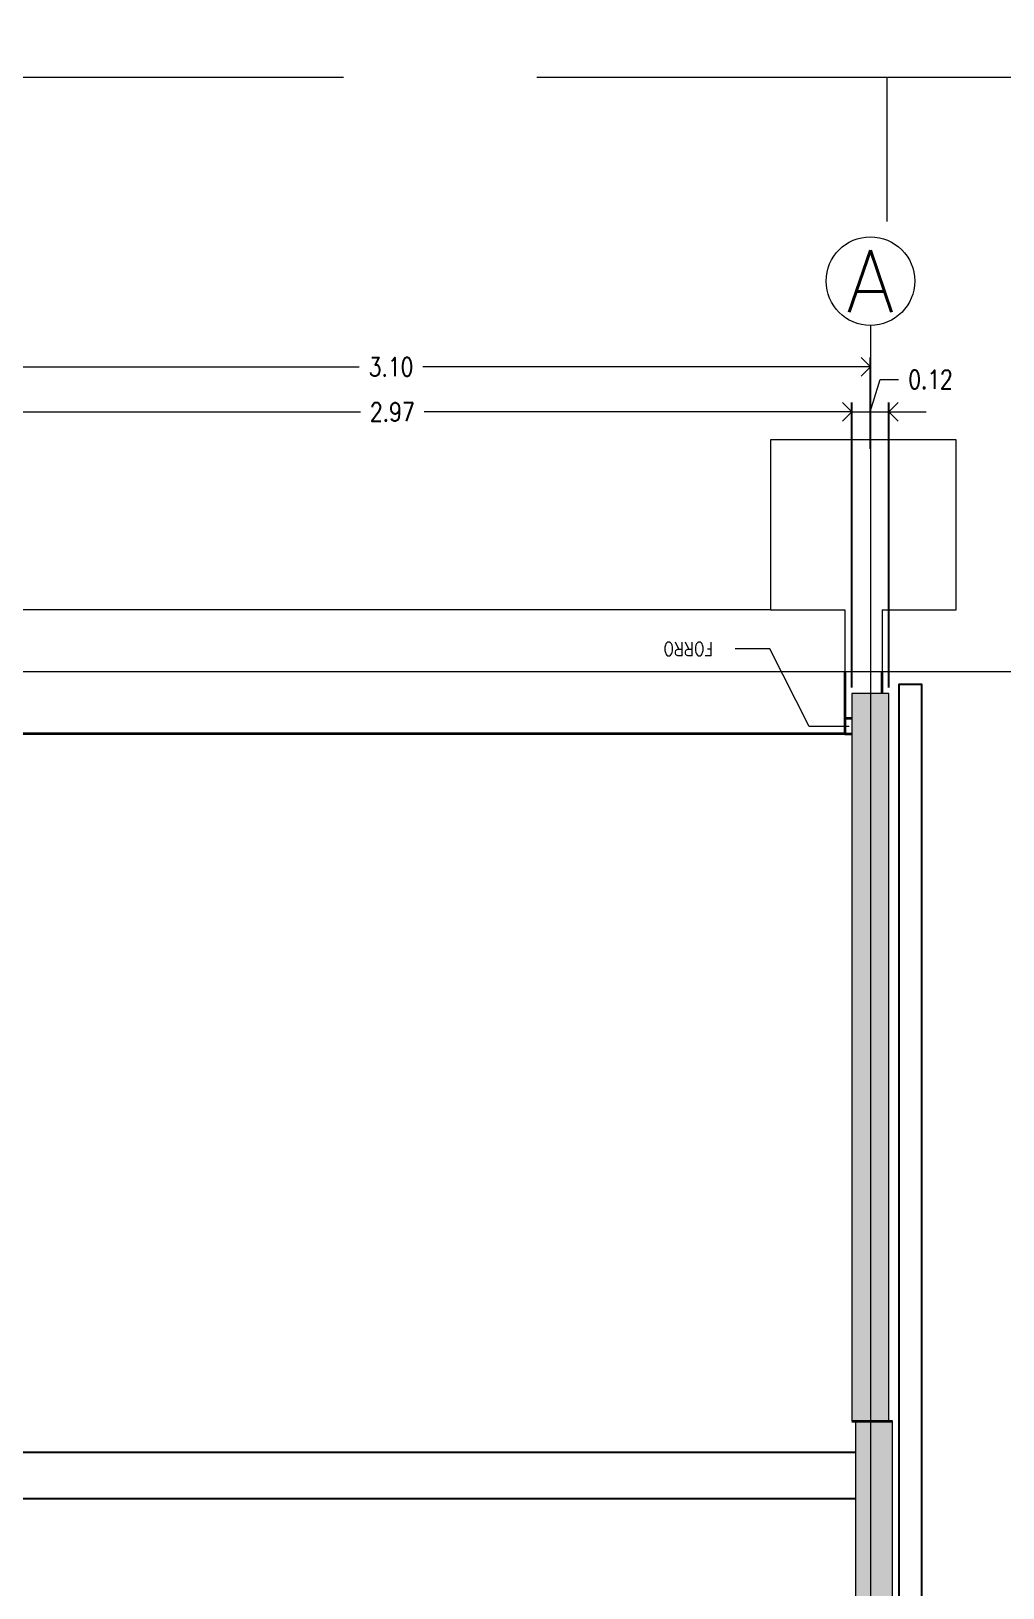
# Model space of a CAD drawing. Header units: metres. Extents: x -2 to 612, y -64 to 156.
# Drawn here: x 473.58 to 476.71, y -27.72 to -22.69 of the extents above; entities that cross this region are included whole.
import ezdxf
from ezdxf.enums import TextEntityAlignment as Align

# ---------------------------------------------------------------- set-up
doc = ezdxf.new("R2010")
doc.units = ezdxf.units.M
doc.header["$LTSCALE"] = 5
doc.header["$MEASUREMENT"] = 0
doc.linetypes.add('HIDDEN', pattern=[0.375, 0.25, -0.125])
doc.layers.get('0').update_dxf_attribs({"color": 30})
doc.layers.get('DEFPOINTS').update_dxf_attribs({"color": 210})
doc.layers.add('_AUX', color=210, linetype='Continuous', lineweight=18, plot=False)
for name, color, linetype, lineweight in [('A-ANNO-DIMS', 3, 'Continuous', 18), ('A-ANNO-SYMB', 3, 'Continuous', 18), ('A-ANNO-TEXT', 3, 'Continuous', 18), ('A-ELEV-IDEN', 3, 'Continuous', 18), ('A-ELEV-MBE1', 7, 'Continuous', 35), ('A-ELEV-MBE2', 4, 'Continuous', 25), ('A-ELEV-PATT', 8, 'Continuous', 18)]:
    doc.layers.add(name, color=color, linetype=linetype, lineweight=lineweight)
doc.styles.add('E-ROMANS', font='romans.shx', dxfattribs={"width": 0.8})
doc.dimstyles.new('E-0050_ARW_12', dxfattribs={"dimscale": 0.001, "dimtxt": 60, "dimasz": 60, "dimexe": 30, "dimexo": 20, "dimgap": 30, "dimtad": 0, "dimzin": 0, "dimdsep": 46, "dimtxsty": 'E-ROMANS', "dimblk": 'OPEN90', "dimcen": 30, "dimclrd": 256, "dimclre": 256, "dimclrt": 256, "dimadec": 0, "dimazin": 0, "dimtfac": 1, "dimtmove": 1, "dimatfit": 3, "dimldrblk": 'OPEN90', "dimfxl": 1, "dimtfill": 1, "dimtolj": 1, "dimtzin": 0, "dimlwd": -1, "dimarcsym": 0})

# ---------------------------------------------------------------- blocks, each defined once
blk = doc.blocks.new('_Open90')
at = {"color": 0, "linetype": 'ByBlock', "lineweight": -2}
for p, q in [((0, 0), (-1, 0)), ((-0.5, 0.5), (0, 0)), ((0, 0), (-0.5, -0.5))]:
    blk.add_line(p, q, dxfattribs=at)
blk = doc.blocks.new('*D938')
at = {"layer": 'A-ANNO-DIMS', "lineweight": -2, "transparency": 16777216}
for p, q in [((473.19, -24.0443), (473.19, -23.7491)), ((476.287, -24.0443), (476.287, -23.7491))]:
    blk.add_line(p, q, dxfattribs=at)
at = {"layer": 'A-ANNO-DIMS', "transparency": 16777216}
for p, q in [((473.25, -23.7791), (474.6354, -23.7791)), ((476.227, -23.7791), (474.8416, -23.7791))]:
    blk.add_line(p, q, dxfattribs=at)
at = {"layer": 'DEFPOINTS', "color": 0, "transparency": 16777216}
for p in [(476.287, -23.7791), (473.19, -24.0643), (476.287, -24.0643)]:
    blk.add_point(p, dxfattribs=at)
at = {"layer": 'A-ANNO-DIMS', "transparency": 16777216, "xscale": 0.06, "yscale": 0.06, "zscale": 0.06, "rotation": 180}
blk.add_blockref('_Open90', (473.19, -23.7791), dxfattribs=at)
at = {"layer": 'A-ANNO-DIMS', "transparency": 16777216, "xscale": 0.06, "yscale": 0.06, "zscale": 0.06}
blk.add_blockref('_Open90', (476.287, -23.7791), dxfattribs=at)
at = {"layer": 'A-ANNO-DIMS', "transparency": 16777216, "insert": (474.7385, -23.7791), "char_height": 0.06, "attachment_point": 5, "style": 'E-ROMANS', "bg_fill": 3, "box_fill_scale": 1.25, "bg_fill_color": 256, "bg_fill_true_color": 13158600, "bg_fill_transparency": 0}
blk.add_mtext('\\A1;3.10', dxfattribs=at)
blk = doc.blocks.new('*D1330')
at = {"layer": 'A-ANNO-DIMS', "lineweight": -2, "transparency": 16777216}
for p, q in [((473.2585, -24.8143), (473.2585, -23.8946)), ((476.2265, -24.8143), (476.2265, -23.8946))]:
    blk.add_line(p, q, dxfattribs=at)
at = {"layer": 'A-ANNO-DIMS', "transparency": 16777216}
for p, q in [((473.3185, -23.9246), (474.6394, -23.9246)), ((476.1665, -23.9246), (474.8457, -23.9246))]:
    blk.add_line(p, q, dxfattribs=at)
at = {"layer": 'DEFPOINTS', "color": 0, "transparency": 16777216}
for p in [(476.2265, -23.9246), (473.2585, -24.8343), (476.2265, -24.8343)]:
    blk.add_point(p, dxfattribs=at)
at = {"layer": 'A-ANNO-DIMS', "transparency": 16777216, "xscale": 0.06, "yscale": 0.06, "zscale": 0.06, "rotation": 180}
blk.add_blockref('_Open90', (473.2585, -23.9246), dxfattribs=at)
at = {"layer": 'A-ANNO-DIMS', "transparency": 16777216, "xscale": 0.06, "yscale": 0.06, "zscale": 0.06}
blk.add_blockref('_Open90', (476.2265, -23.9246), dxfattribs=at)
at = {"layer": 'A-ANNO-DIMS', "transparency": 16777216, "insert": (474.7425, -23.9246), "char_height": 0.06, "attachment_point": 5, "style": 'E-ROMANS', "bg_fill": 3, "box_fill_scale": 1.25, "bg_fill_color": 256, "bg_fill_true_color": 13158600, "bg_fill_transparency": 0}
blk.add_mtext('\\A1;2.97', dxfattribs=at)
blk = doc.blocks.new('*D1331')
at = {"layer": 'A-ANNO-DIMS', "transparency": 16777216}
for p, q in [((476.2866, -23.9246), (476.3181, -23.8196)), ((476.3181, -23.8196), (476.3781, -23.8196)), ((476.1665, -23.9246), (476.1065, -23.9246)), ((476.2265, -23.9246), (476.3466, -23.9246)), ((476.2265, -23.9246), (476.3466, -23.9246)), ((476.4066, -23.9246), (476.4666, -23.9246))]:
    blk.add_line(p, q, dxfattribs=at)
at = {"layer": 'A-ANNO-DIMS', "lineweight": -2, "transparency": 16777216}
for p, q in [((476.2265, -24.8143), (476.2265, -23.8946)), ((476.3466, -24.8143), (476.3466, -23.8946))]:
    blk.add_line(p, q, dxfattribs=at)
at = {"layer": 'DEFPOINTS', "color": 0, "transparency": 16777216}
for p in [(476.3466, -23.9246), (476.2265, -24.8343), (476.3466, -24.8343)]:
    blk.add_point(p, dxfattribs=at)
at = {"layer": 'A-ANNO-DIMS', "transparency": 16777216, "xscale": 0.06, "yscale": 0.06, "zscale": 0.06}
blk.add_blockref('_Open90', (476.2265, -23.9246), dxfattribs=at)
at = {"layer": 'A-ANNO-DIMS', "transparency": 16777216, "xscale": 0.06, "yscale": 0.06, "zscale": 0.06, "rotation": 180}
blk.add_blockref('_Open90', (476.3466, -23.9246), dxfattribs=at)
at = {"layer": 'A-ANNO-DIMS', "transparency": 16777216, "insert": (476.4812, -23.8196), "char_height": 0.06, "attachment_point": 5, "style": 'E-ROMANS', "bg_fill": 3, "box_fill_scale": 1.25, "bg_fill_color": 256, "bg_fill_true_color": 13158600, "bg_fill_transparency": 0}
blk.add_mtext('\\A1;0.12', dxfattribs=at)

msp = doc.modelspace()

# ---------------------------------------------------------------- hatches: boundary and pattern name
at = {"layer": 'A-ELEV-PATT'}
h = msp.add_hatch(color=252, dxfattribs=at)
h.paths.add_polyline_path([(476.23852, -29.60439), (476.35851, -29.60439), (476.35851, -27.18432), (476.23852, -27.18432)])
h.paths.add_polyline_path([(476.2265, -27.18432), (476.34663, -27.18432), (476.34663, -24.83432), (476.2265, -24.83432)])

# ---------------------------------------------------------------- linework, layer by layer
at = {"layer": '_AUX'}
msp.add_lwpolyline([(476.28805, -29.71069), (476.28805, -24.75326)], dxfattribs=at)
at = {"layer": 'A-ANNO-DIMS'}
msp.add_line((476.34263, -22.84279), (482.21941, -22.84279), dxfattribs=at)
at = {"layer": 'A-ANNO-SYMB'}
for p, q in [((476.287, -23.64503), (476.287, -31.84624)), ((477.87513, -24.76432), (455.54142, -24.76432)), ((476.2265, -24.83432), (476.2265, -27.18432)), ((476.34663, -27.18432), (476.34663, -24.83432)), ((476.23852, -27.18432), (476.23852, -29.60439)), ((476.35851, -29.61472), (476.35851, -27.18432))]:
    msp.add_line(p, q, dxfattribs=at)
msp.add_lwpolyline([(476.34663, -24.83432), (476.2265, -24.83432)], dxfattribs=at)
msp.add_circle((476.287, -23.502), 0.14303, dxfattribs=at)
at = {"layer": 'A-ANNO-TEXT', "linetype": 'HIDDEN'}
msp.add_lwpolyline([(470.04048, -23.30978), (470.04048, -22.84278), (473.04853, -22.84278), (473.19156, -22.69462), (473.33458, -22.84278), (476.33952, -22.84278), (476.33952, -23.30978)], dxfattribs=at)
at = {"layer": 'A-ELEV-IDEN'}
for p, q in [((476.20452, -24.56432), (476.20452, -24.76432)), ((476.32452, -24.56432), (476.32452, -24.76432))]:
    msp.add_line(p, q, dxfattribs=at)
at = {"layer": 'A-ELEV-MBE1'}
for p, q in [((476.2045, -24.76432), (476.2045, -24.96432)), ((476.2045, -24.91432), (476.2265, -24.91432)), ((476.2045, -24.96432), (473.25852, -24.96432)), ((476.2045, -24.96432), (476.2265, -24.96432)), ((476.2265, -27.18432), (476.35851, -27.18432))]:
    msp.add_line(p, q, dxfattribs=at)
msp.add_lwpolyline([(476.3245, -24.83432), (476.3245, -24.76432)], dxfattribs=at)
at = {"layer": 'A-ELEV-MBE2'}
for p, q in [((473.26852, -27.28432), (476.23852, -27.28432)), ((473.26852, -27.43432), (476.23852, -27.43432))]:
    msp.add_line(p, q, dxfattribs=at)

# ---------------------------------------------------------------- texts
at = {"layer": 'A-ANNO-TEXT', "style": 'E-ROMANS'}
msp.add_attdef('A', text='0.00', height=0.2, dxfattribs=at).set_placement((476.287, -23.502), align=Align.MIDDLE_CENTER)

# ---------------------------------------------------------------- next in the draw order: dimensions: what is measured, and where the dimension line sits
at = {"layer": 'A-ANNO-DIMS'}
dim = msp.add_linear_dim(base=(476.287, -23.77906), p1=(473.18999, -24.06432), p2=(476.287, -24.06432), dimstyle='E-0050_ARW_12', dxfattribs=at)
dim.commit()
dim.dimension.update_dxf_attribs({"geometry": '*D938', "text_midpoint": (474.7385, -23.77906)})

# ---------------------------------------------------------------- next in the draw order: linework, layer by layer
at = {"layer": 'A-ELEV-IDEN'}
msp.add_lwpolyline([(476.32452, -24.56432), (476.56452, -24.56432), (476.56452, -24.01432), (475.96452, -24.01432), (475.96452, -24.56432), (476.20452, -24.56432)], dxfattribs=at)

# ---------------------------------------------------------------- next in the draw order: dimensions: what is measured, and where the dimension line sits
at = {"layer": 'A-ANNO-DIMS'}
dim = msp.add_linear_dim(base=(476.2265, -23.92462), p1=(473.25852, -24.83432), p2=(476.2265, -24.83432), dimstyle='E-0050_ARW_12', dxfattribs=at)
dim.commit()
dim.dimension.update_dxf_attribs({"geometry": '*D1330', "text_midpoint": (474.74251, -23.92462)})

# ---------------------------------------------------------------- next in the draw order: linework, layer by layer
at = {"layer": 'A-ELEV-IDEN'}
msp.add_line((475.96452, -24.56432), (473.46751, -24.56432), dxfattribs=at)

# ---------------------------------------------------------------- next in the draw order: texts
at = {"layer": 'A-ANNO-TEXT', "linetype": 'HIDDEN', "insert": (475.61842, -24.69029), "char_height": 0.045, "attachment_point": 6, "rotation": 180, "style": 'E-ROMANS'}
msp.add_mtext('\\pi-0.135,l0.135,t0.135;FORRO', dxfattribs=at)

# ---------------------------------------------------------------- next in the draw order: dimensions: what is measured, and where the dimension line sits
at = {"layer": 'A-ANNO-DIMS'}
dim = msp.add_linear_dim(base=(476.34663, -23.92462), p1=(476.2265, -24.83432), p2=(476.34663, -24.83432), dimstyle='E-0050_ARW_12', dxfattribs=at)
dim.commit()
dim.dimension.update_dxf_attribs({"geometry": '*D1331', "text_midpoint": (476.40806, -23.81962)})

# ---------------------------------------------------------------- next in the draw order: linework, layer by layer
at = {"layer": 'A-ANNO-SYMB', "linetype": 'HIDDEN'}
msp.add_lwpolyline([(476.21861, -24.94045), (476.08936, -24.94045), (475.96216, -24.69029), (475.85034, -24.69029)], dxfattribs=at)
at = {"layer": 'A-ELEV-MBE2'}
msp.add_lwpolyline([(476.4535, -29.61472), (476.4535, -24.80549), (476.3785, -24.80549), (476.3785, -29.61472)], dxfattribs=at)

doc.saveas('drawing.dxf')
